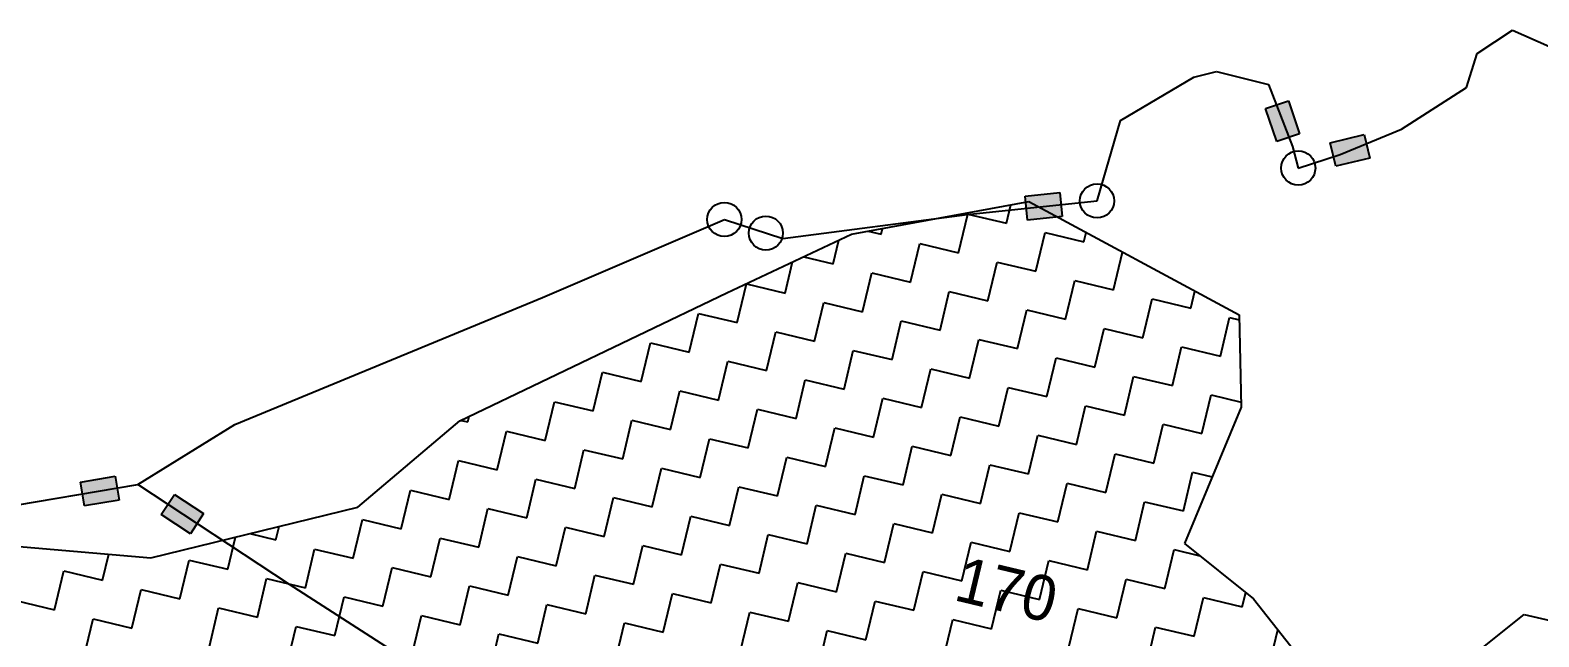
# Model space of a CAD drawing. Header units: metres. Extents: x 318142 to 321969, y 1858939 to 1863690.
# Drawn here: x 319083 to 319705, y 1862277 to 1862527 of the extents above; entities that cross this region are included whole.
import ezdxf

# ---------------------------------------------------------------- set-up
doc = ezdxf.new("R2010")
doc.units = ezdxf.units.M
for name, color, linetype in [('POLY_HATCH', 12, 'Continuous'), ('POLY_PARCEL', 6, 'Continuous'), ('TEXT_PARCEL', 7, 'Continuous'), ('V_BOUND_LINE', 7, 'Continuous')]:
    doc.layers.add(name, color=color, linetype=linetype)
doc.styles.add('TEXT_MAP', font='')
doc.styles.get('TEXT_MAP').set_extended_font_data('Kruti Dev 050')

msp = doc.modelspace()

# ---------------------------------------------------------------- hatches: boundary and pattern name
for points in [[(319597.08, 1862481.09), (319606.52, 1862484.24), (319601.97, 1862497.88), (319592.53, 1862494.73)], [(319619.1, 1862480.59), (319621.42, 1862470.91), (319635.41, 1862474.28), (319633.08, 1862483.95)], [(319508.73, 1862450.11), (319507.7, 1862460.01), (319493.39, 1862458.53), (319494.42, 1862448.63)], [(319120.03, 1862333.25), (319118.38, 1862343.07), (319104.19, 1862340.68), (319105.85, 1862330.87)], [(319142.87, 1862335.59), (319137.4, 1862327.28), (319149.41, 1862319.37), (319154.89, 1862327.68)]]:
    msp.add_hatch(color=256).paths.add_polyline_path(points)

# ---------------------------------------------------------------- linework, layer by layer
for p, q in [((319592.53, 1862494.73), (319601.97, 1862497.88)), ((319601.97, 1862497.88), (319606.52, 1862484.24)), ((319597.08, 1862481.09), (319592.53, 1862494.73)), ((319606.52, 1862484.24), (319597.08, 1862481.09)), ((319619.1, 1862480.59), (319633.08, 1862483.95)), ((319621.42, 1862470.91), (319619.1, 1862480.59)), ((319633.08, 1862483.95), (319635.41, 1862474.28)), ((319635.41, 1862474.28), (319621.42, 1862470.91)), ((319493.39, 1862458.53), (319507.7, 1862460.01)), ((319507.7, 1862460.01), (319508.73, 1862450.11)), ((319494.42, 1862448.63), (319493.39, 1862458.53)), ((319508.73, 1862450.11), (319494.42, 1862448.63)), ((319104.19, 1862340.68), (319118.38, 1862343.07)), ((319118.38, 1862343.07), (319120.03, 1862333.25)), ((319105.85, 1862330.87), (319104.19, 1862340.68)), ((319137.4, 1862327.28), (319142.87, 1862335.59)), ((319142.87, 1862335.59), (319154.89, 1862327.68)), ((319120.03, 1862333.25), (319105.85, 1862330.87)), ((319149.41, 1862319.37), (319137.4, 1862327.28)), ((319154.89, 1862327.68), (319149.41, 1862319.37))]:
    msp.add_line(p, q)
for centre in [(319605.97, 1862470.16), (319523.05, 1862456.6), (319369.48, 1862448.95), (319386.57, 1862443.34)]:
    msp.add_circle(centre, 7.04)
at = {"layer": 'POLY_HATCH'}
for p, q in [((319421.89, 1862442.86), (319494.92, 1862456.3)), ((319494.92, 1862456.3), (319581.61, 1862409.66)), ((319370.44, 1862418.65), (319421.89, 1862442.86)), ((319260.42, 1862365.86), (319370.44, 1862418.65)), ((319581.61, 1862409.66), (319582.49, 1862371.55)), ((319582.49, 1862371.55), (319559.07, 1862315.31)), ((319218.44, 1862330.27), (319260.42, 1862365.86)), ((319133.09, 1862309.47), (319218.44, 1862330.27)), ((319034.62, 1862317.79), (319133.09, 1862309.47)), ((319559.07, 1862315.31), (319587.57, 1862292.54)), ((319587.57, 1862292.54), (319602.86, 1862272.93))]:
    msp.add_line(p, q, dxfattribs=at)
at = {"layer": 'POLY_HATCH', "linetype": 'Continuous'}
for p, q in [((319485.74, 1862447.37), (319487.55, 1862454.94)), ((319465.97, 1862435.22), (319469.78, 1862451.18)), ((319469.78, 1862451.18), (319485.74, 1862447.37)), ((319428.73, 1862444.12), (319434.05, 1862442.85)), ((319434.05, 1862442.85), (319434.61, 1862445.2)), ((319497.88, 1862427.6), (319501.7, 1862443.56)), ((319501.7, 1862443.56), (319517.65, 1862439.74)), ((319517.65, 1862439.74), (319518.57, 1862443.57)), ((319414.28, 1862430.7), (319416.59, 1862440.36)), ((319446.2, 1862423.08), (319450.01, 1862439.03)), ((319450.01, 1862439.03), (319465.97, 1862435.22)), ((319529.8, 1862419.97), (319533.52, 1862435.53)), ((319394.51, 1862418.55), (319397.58, 1862431.42)), ((319402.19, 1862433.59), (319414.28, 1862430.7)), ((319478.11, 1862415.45), (319481.92, 1862431.41)), ((319481.92, 1862431.41), (319497.88, 1862427.6)), ((319374.74, 1862406.41), (319378.55, 1862422.36)), ((319378.55, 1862422.36), (319394.51, 1862418.55)), ((319426.42, 1862410.93), (319430.24, 1862426.89)), ((319430.24, 1862426.89), (319446.2, 1862423.08)), ((319510.03, 1862407.83), (319513.84, 1862423.79)), ((319513.84, 1862423.79), (319529.8, 1862419.97)), ((319458.34, 1862403.3), (319462.15, 1862419.26)), ((319462.15, 1862419.26), (319478.11, 1862415.45)), ((319541.95, 1862400.2), (319545.76, 1862416.16)), ((319545.76, 1862416.16), (319561.72, 1862412.35)), ((319561.72, 1862412.35), (319563.41, 1862419.45)), ((319354.97, 1862394.26), (319358.78, 1862410.22)), ((319358.78, 1862410.22), (319374.74, 1862406.41)), ((319406.65, 1862398.78), (319410.47, 1862414.74)), ((319410.47, 1862414.74), (319426.42, 1862410.93)), ((319490.26, 1862395.68), (319494.07, 1862411.64)), ((319494.07, 1862411.64), (319510.03, 1862407.83)), ((319438.57, 1862391.16), (319442.38, 1862407.12)), ((319442.38, 1862407.12), (319458.34, 1862403.3)), ((319522.18, 1862388.06), (319525.99, 1862404.01)), ((319525.99, 1862404.01), (319541.95, 1862400.2)), ((319573.86, 1862392.58), (319577.68, 1862408.54)), ((319577.68, 1862408.54), (319581.66, 1862407.59)), ((319335.19, 1862382.11), (319339.01, 1862398.07)), ((319339.01, 1862398.07), (319354.97, 1862394.26)), ((319386.88, 1862386.64), (319390.69, 1862402.59)), ((319390.69, 1862402.59), (319406.65, 1862398.78)), ((319470.49, 1862383.53), (319474.3, 1862399.49)), ((319474.3, 1862399.49), (319490.26, 1862395.68)), ((319418.8, 1862379.01), (319422.61, 1862394.97)), ((319422.61, 1862394.97), (319438.57, 1862391.16)), ((319502.41, 1862375.91), (319506.22, 1862391.87)), ((319506.22, 1862391.87), (319522.18, 1862388.06)), ((319554.09, 1862380.43), (319557.91, 1862396.39)), ((319557.91, 1862396.39), (319573.86, 1862392.58)), ((319315.42, 1862369.97), (319319.24, 1862385.93)), ((319319.24, 1862385.93), (319335.19, 1862382.11)), ((319367.11, 1862374.49), (319370.92, 1862390.45)), ((319370.92, 1862390.45), (319386.88, 1862386.64)), ((319450.72, 1862371.39), (319454.53, 1862387.35)), ((319454.53, 1862387.35), (319470.49, 1862383.53)), ((319399.03, 1862366.86), (319402.84, 1862382.82)), ((319402.84, 1862382.82), (319418.8, 1862379.01)), ((319482.63, 1862363.76), (319486.45, 1862379.72)), ((319486.45, 1862379.72), (319502.41, 1862375.91)), ((319534.32, 1862368.29), (319538.13, 1862384.24)), ((319538.13, 1862384.24), (319554.09, 1862380.43)), ((319295.65, 1862357.82), (319299.47, 1862373.78)), ((319299.47, 1862373.78), (319315.42, 1862369.97)), ((319347.34, 1862362.34), (319351.15, 1862378.3)), ((319351.15, 1862378.3), (319367.11, 1862374.49)), ((319430.95, 1862359.24), (319434.76, 1862375.2)), ((319434.76, 1862375.2), (319450.72, 1862371.39)), ((319566.24, 1862360.66), (319570.05, 1862376.62)), ((319570.05, 1862376.62), (319582.44, 1862373.66)), ((319263.74, 1862365.44), (319264.28, 1862367.71)), ((319379.26, 1862354.72), (319383.07, 1862370.68)), ((319383.07, 1862370.68), (319399.03, 1862366.86)), ((319462.86, 1862351.62), (319466.68, 1862367.57)), ((319466.68, 1862367.57), (319482.63, 1862363.76)), ((319514.55, 1862356.14), (319518.36, 1862372.1)), ((319518.36, 1862372.1), (319534.32, 1862368.29)), ((319260.95, 1862366.11), (319263.74, 1862365.44)), ((319275.88, 1862345.67), (319279.69, 1862361.63)), ((319279.69, 1862361.63), (319295.65, 1862357.82)), ((319327.57, 1862350.2), (319331.38, 1862366.15)), ((319331.38, 1862366.15), (319347.34, 1862362.34)), ((319411.18, 1862347.09), (319414.99, 1862363.05)), ((319414.99, 1862363.05), (319430.95, 1862359.24)), ((319546.47, 1862348.51), (319550.28, 1862364.47)), ((319550.28, 1862364.47), (319566.24, 1862360.66)), ((319307.8, 1862338.05), (319311.61, 1862354.01)), ((319311.61, 1862354.01), (319327.57, 1862350.2)), ((319359.49, 1862342.57), (319363.3, 1862358.53)), ((319363.3, 1862358.53), (319379.26, 1862354.72)), ((319443.09, 1862339.47), (319446.91, 1862355.43)), ((319446.91, 1862355.43), (319462.86, 1862351.62)), ((319494.78, 1862343.99), (319498.59, 1862359.95)), ((319498.59, 1862359.95), (319514.55, 1862356.14)), ((319256.11, 1862333.53), (319259.92, 1862349.49)), ((319259.92, 1862349.49), (319275.88, 1862345.67)), ((319391.41, 1862334.95), (319395.22, 1862350.91)), ((319395.22, 1862350.91), (319411.18, 1862347.09)), ((319475.01, 1862331.85), (319478.82, 1862347.8)), ((319478.82, 1862347.8), (319494.78, 1862343.99)), ((319526.7, 1862336.37), (319530.51, 1862352.33)), ((319530.51, 1862352.33), (319546.47, 1862348.51)), ((319288.03, 1862325.9), (319291.84, 1862341.86)), ((319291.84, 1862341.86), (319307.8, 1862338.05)), ((319339.72, 1862330.42), (319343.53, 1862346.38)), ((319343.53, 1862346.38), (319359.49, 1862342.57)), ((319423.32, 1862327.32), (319427.13, 1862343.28)), ((319427.13, 1862343.28), (319443.09, 1862339.47)), ((319558.62, 1862328.74), (319562.43, 1862344.7)), ((319562.43, 1862344.7), (319570.51, 1862342.77)), ((319236.34, 1862321.38), (319240.15, 1862337.34)), ((319240.15, 1862337.34), (319256.11, 1862333.53)), ((319371.63, 1862322.8), (319375.45, 1862338.76)), ((319375.45, 1862338.76), (319391.41, 1862334.95)), ((319455.24, 1862319.7), (319459.05, 1862335.66)), ((319459.05, 1862335.66), (319475.01, 1862331.85)), ((319506.93, 1862324.22), (319510.74, 1862340.18)), ((319510.74, 1862340.18), (319526.7, 1862336.37)), ((319268.26, 1862313.76), (319272.07, 1862329.71)), ((319272.07, 1862329.71), (319288.03, 1862325.9)), ((319319.95, 1862318.28), (319323.76, 1862334.24)), ((319323.76, 1862334.24), (319339.72, 1862330.42)), ((319403.55, 1862315.18), (319407.36, 1862331.14)), ((319407.36, 1862331.14), (319423.32, 1862327.32)), ((319538.85, 1862316.6), (319542.66, 1862332.56)), ((319542.66, 1862332.56), (319558.62, 1862328.74)), ((319216.57, 1862309.23), (319220.38, 1862325.19)), ((319220.38, 1862325.19), (319236.34, 1862321.38)), ((319351.86, 1862310.65), (319355.68, 1862326.61)), ((319355.68, 1862326.61), (319371.63, 1862322.8)), ((319435.47, 1862307.55), (319439.28, 1862323.51)), ((319439.28, 1862323.51), (319455.24, 1862319.7)), ((319487.16, 1862312.07), (319490.97, 1862328.03)), ((319490.97, 1862328.03), (319506.93, 1862324.22)), ((319164.88, 1862304.71), (319168.05, 1862317.99)), ((319173.92, 1862319.42), (319184.65, 1862316.86)), ((319184.65, 1862316.86), (319185.97, 1862322.36)), ((319248.49, 1862301.61), (319252.3, 1862317.57)), ((319252.3, 1862317.57), (319268.26, 1862313.76)), ((319300.18, 1862306.13), (319303.99, 1862322.09)), ((319303.99, 1862322.09), (319319.95, 1862318.28)), ((319383.78, 1862303.03), (319387.59, 1862318.99)), ((319387.59, 1862318.99), (319403.55, 1862315.18)), ((319519.07, 1862304.45), (319522.89, 1862320.41)), ((319522.89, 1862320.41), (319538.85, 1862316.6)), ((319113.19, 1862300.19), (319115.76, 1862310.94)), ((319196.8, 1862297.09), (319200.61, 1862313.05)), ((319200.61, 1862313.05), (319216.57, 1862309.23)), ((319332.09, 1862298.51), (319335.91, 1862314.47)), ((319335.91, 1862314.47), (319351.86, 1862310.65)), ((319415.7, 1862295.41), (319419.51, 1862311.36)), ((319419.51, 1862311.36), (319435.47, 1862307.55)), ((319467.39, 1862299.93), (319471.2, 1862315.89)), ((319471.2, 1862315.89), (319487.16, 1862312.07)), ((319550.99, 1862296.83), (319554.8, 1862312.79)), ((319554.8, 1862312.79), (319565.4, 1862310.26)), ((319145.11, 1862292.56), (319148.92, 1862308.52)), ((319148.92, 1862308.52), (319164.88, 1862304.71)), ((319228.72, 1862289.46), (319232.53, 1862305.42)), ((319232.53, 1862305.42), (319248.49, 1862301.61)), ((319280.4, 1862293.99), (319284.22, 1862309.94)), ((319284.22, 1862309.94), (319300.18, 1862306.13)), ((319364.01, 1862290.88), (319367.82, 1862306.84)), ((319367.82, 1862306.84), (319383.78, 1862303.03)), ((319499.3, 1862292.3), (319503.12, 1862308.26)), ((319503.12, 1862308.26), (319519.07, 1862304.45)), ((319093.42, 1862288.04), (319097.24, 1862304)), ((319097.24, 1862304), (319113.19, 1862300.19)), ((319177.03, 1862284.94), (319180.84, 1862300.9)), ((319180.84, 1862300.9), (319196.8, 1862297.09)), ((319312.32, 1862286.36), (319316.13, 1862302.32)), ((319316.13, 1862302.32), (319332.09, 1862298.51)), ((319395.93, 1862283.26), (319399.74, 1862299.22)), ((319399.74, 1862299.22), (319415.7, 1862295.41)), ((319447.62, 1862287.78), (319451.43, 1862303.74)), ((319451.43, 1862303.74), (319467.39, 1862299.93)), ((319531.22, 1862284.68), (319535.03, 1862300.64)), ((319535.03, 1862300.64), (319550.99, 1862296.83)), ((319077.46, 1862291.85), (319093.42, 1862288.04)), ((319125.34, 1862280.42), (319129.15, 1862296.38)), ((319129.15, 1862296.38), (319145.11, 1862292.56)), ((319208.95, 1862277.32), (319212.76, 1862293.27)), ((319212.76, 1862293.27), (319228.72, 1862289.46)), ((319260.63, 1862281.84), (319264.45, 1862297.8)), ((319264.45, 1862297.8), (319280.4, 1862293.99)), ((319344.24, 1862278.74), (319348.05, 1862294.7)), ((319348.05, 1862294.7), (319364.01, 1862290.88)), ((319479.53, 1862280.16), (319483.35, 1862296.12)), ((319483.35, 1862296.12), (319499.3, 1862292.3)), ((319563.14, 1862277.06), (319566.95, 1862293.01)), ((319566.95, 1862293.01), (319582.91, 1862289.2)), ((319582.91, 1862289.2), (319584.33, 1862295.13)), ((319157.26, 1862272.79), (319161.07, 1862288.75)), ((319161.07, 1862288.75), (319177.03, 1862284.94)), ((319240.86, 1862269.69), (319244.68, 1862285.65)), ((319244.68, 1862285.65), (319260.63, 1862281.84)), ((319292.55, 1862274.21), (319296.36, 1862290.17)), ((319296.36, 1862290.17), (319312.32, 1862286.36)), ((319376.16, 1862271.11), (319379.97, 1862287.07)), ((319379.97, 1862287.07), (319395.93, 1862283.26)), ((319427.84, 1862275.64), (319431.66, 1862291.59)), ((319431.66, 1862291.59), (319447.62, 1862287.78)), ((319511.45, 1862272.53), (319515.26, 1862288.49)), ((319515.26, 1862288.49), (319531.22, 1862284.68)), ((319105.57, 1862268.27), (319109.38, 1862284.23)), ((319109.38, 1862284.23), (319125.34, 1862280.42)), ((319189.18, 1862265.17), (319192.99, 1862281.13)), ((319192.99, 1862281.13), (319208.95, 1862277.32)), ((319324.47, 1862266.59), (319328.28, 1862282.55)), ((319328.28, 1862282.55), (319344.24, 1862278.74)), ((319408.07, 1862263.49), (319411.89, 1862279.45)), ((319411.89, 1862279.45), (319427.84, 1862275.64)), ((319459.76, 1862268.01), (319463.57, 1862283.97)), ((319463.57, 1862283.97), (319479.53, 1862280.16)), ((319543.37, 1862264.91), (319547.18, 1862280.87)), ((319547.18, 1862280.87), (319563.14, 1862277.06)), ((319595.06, 1862269.43), (319597.53, 1862279.77)), ((319272.78, 1862262.07), (319276.59, 1862278.03)), ((319276.59, 1862278.03), (319292.55, 1862274.21))]:
    msp.add_line(p, q, dxfattribs=at)
at = {"layer": 'POLY_PARCEL'}
for p, q in [((319190.32, 1862298.37), (319127.75, 1862339.6)), ((319269.79, 1862247.36), (319190.32, 1862298.37)), ((319682.07, 1862272.48), (319699.07, 1862286)), ((319699.07, 1862286), (319720.04, 1862281.17))]:
    msp.add_line(p, q, dxfattribs=at)
at = {"layer": 'V_BOUND_LINE'}
for p, q in [((319679.76, 1862517.37), (319694.23, 1862527.02)), ((319694.23, 1862527.02), (319709.56, 1862520.26)), ((319675.24, 1862503.43), (319679.76, 1862517.37)), ((319562.91, 1862507.62), (319572.28, 1862509.91)), ((319572.28, 1862509.91), (319593.67, 1862504.56)), ((319532.65, 1862489.82), (319562.91, 1862507.62)), ((319593.67, 1862504.56), (319603.57, 1862479.08)), ((319648.46, 1862486.23), (319675.24, 1862503.43)), ((319523.05, 1862456.6), (319532.65, 1862489.82)), ((319623.3, 1862475.79), (319648.46, 1862486.23)), ((319603.57, 1862479.08), (319605.97, 1862470.16)), ((319605.97, 1862470.16), (319623.3, 1862475.79)), ((319469.47, 1862451.04), (319523.05, 1862456.6)), ((319294.52, 1862416.8), (319369.48, 1862448.95)), ((319369.48, 1862448.95), (319393.59, 1862441.04)), ((319393.59, 1862441.04), (319469.47, 1862451.04)), ((319167.71, 1862364.38), (319294.52, 1862416.8)), ((319127.75, 1862339.6), (319167.71, 1862364.38)), ((319036.44, 1862324.23), (319127.75, 1862339.6))]:
    msp.add_line(p, q, dxfattribs=at)

# ---------------------------------------------------------------- texts
at = {"layer": 'TEXT_PARCEL', "style": 'TEXT_MAP'}
msp.add_text('170', height=18.604, rotation=346.56535, dxfattribs=at).set_placement((319463.46, 1862292.1))

doc.saveas('drawing.dxf')
